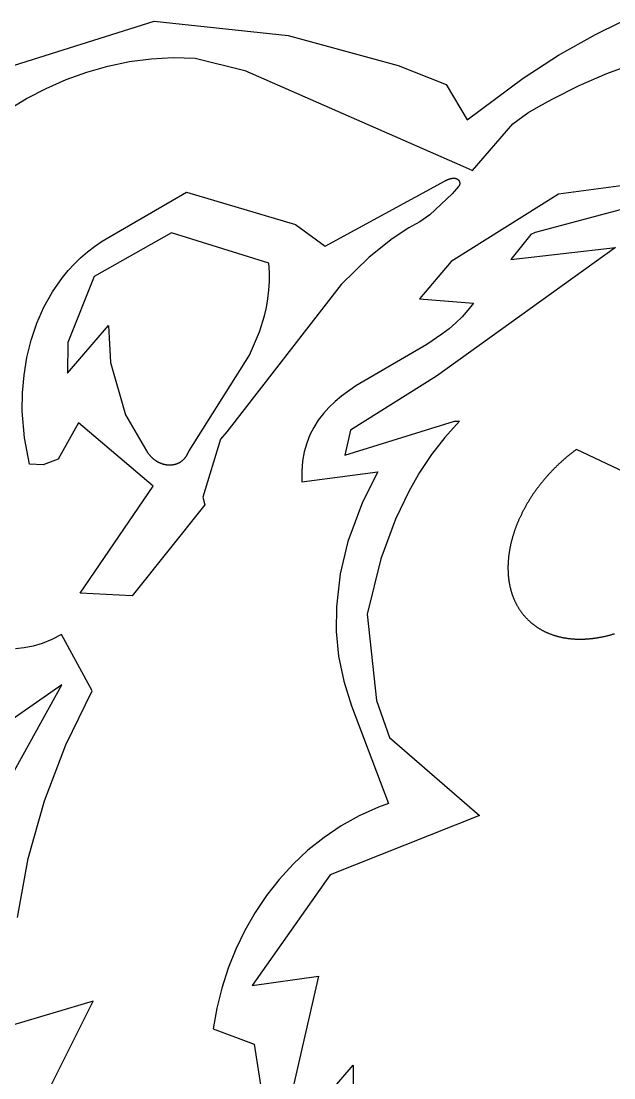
# Model space of a CAD drawing. Extents: x 1245 to 1830, y 1052 to 1456.
# Drawn here: x 1317.8 to 1357.7, y 1378 to 1449 of the extents above; entities that cross this region are included whole.
import ezdxf

# ---------------------------------------------------------------- set-up
doc = ezdxf.new("R2010")
doc.units = 0
doc.layers.add('color#3f3f3fff', color=1, linetype='CONTINUOUS')

msp = doc.modelspace()

# ---------------------------------------------------------------- linework, layer by layer
at = {"layer": 'color#3f3f3fff'}
for points in [[(1315.733, 1445.569), (1326.797, 1449.033), (1335.801, 1448.06), (1343.198, 1446.06), (1346.444, 1444.785), (1347.847, 1442.402), (1351.616, 1445.204), (1354.001, 1446.739), (1356.47, 1448.129), (1358.162, 1448.959)], [(1316.933, 1443.06), (1318.212, 1443.824), (1319.53, 1444.506), (1320.884, 1445.101), (1322.271, 1445.604), (1323.686, 1446.009), (1325.127, 1446.311), (1326.589, 1446.506), (1328.069, 1446.586), (1329.562, 1446.547), (1332.89, 1445.724), (1347.909, 1439.138), (1347.909, 1439.138), (1348.203, 1438.995), (1350.915, 1442.124), (1351.918, 1442.869), (1352.663, 1443.285), (1353.555, 1443.784), (1355.375, 1444.698), (1357.239, 1445.505), (1359.142, 1446.211)], [(1363.078, 1438.608), (1353.985, 1437.398), (1346.779, 1432.868), (1344.652, 1430.375), (1348.264, 1430.084), (1347.903, 1429.61), (1347.508, 1429.167), (1347.083, 1428.752), (1346.63, 1428.361), (1346.154, 1427.991), (1345.145, 1427.306), (1340.358, 1424.525), (1339.406, 1423.836), (1338.966, 1423.465), (1338.555, 1423.071), (1338.176, 1422.653), (1337.833, 1422.207), (1337.53, 1421.73), (1337.269, 1421.219), (1337.054, 1420.673), (1336.889, 1420.086), (1336.778, 1419.458), (1336.723, 1418.784), (1336.728, 1418.062), (1341.835, 1418.738), (1340.811, 1416.693), (1339.828, 1414.047), (1339.308, 1411.877), (1339.05, 1409.675), (1339.042, 1408.011), (1339.203, 1406.344), (1339.545, 1404.679), (1340.076, 1403.023), (1342.549, 1396.444), (1341.88, 1396.194), (1340.592, 1395.616), (1339.372, 1394.938), (1338.221, 1394.165), (1337.142, 1393.305), (1336.137, 1392.363), (1335.208, 1391.347), (1334.357, 1390.262), (1333.586, 1389.116), (1332.898, 1387.914), (1332.294, 1386.664), (1331.776, 1385.371), (1331.348, 1384.042), (1331.01, 1382.684), (1330.764, 1381.302), (1333.523, 1380.275), (1335.055, 1370.502)], [(1360.919, 1437.084), (1352.421, 1434.834), (1352.13, 1434.695), (1350.783, 1433.013), (1357.818, 1433.817), (1345.789, 1425.178), (1339.994, 1421.551), (1339.623, 1419.865), (1346.988, 1422.14), (1347.339, 1422.142), (1346.345, 1421.045), (1345.452, 1419.898), (1344.652, 1418.705), (1343.94, 1417.471), (1343.022, 1415.55), (1342.041, 1412.882), (1341.132, 1409.168), (1341.75, 1403.372), (1342.616, 1400.881), (1348.683, 1395.639), (1338.643, 1391.659), (1333.38, 1384.221), (1337.846, 1384.831), (1335.649, 1375.26)], [(1359.609, 1418.168), (1355.198, 1420.242), (1355.198, 1420.242), (1355.156, 1420.212), (1355.115, 1420.181), (1355.073, 1420.15), (1355.032, 1420.119), (1354.99, 1420.088), (1354.949, 1420.056), (1354.907, 1420.024), (1354.866, 1419.992), (1354.825, 1419.96), (1354.784, 1419.927), (1354.743, 1419.894), (1354.702, 1419.861), (1354.661, 1419.828), (1354.621, 1419.795), (1354.58, 1419.761), (1354.539, 1419.727), (1354.499, 1419.693), (1354.459, 1419.659), (1354.418, 1419.624), (1354.378, 1419.59), (1354.338, 1419.555), (1354.298, 1419.52), (1354.258, 1419.484), (1354.218, 1419.448), (1354.179, 1419.413), (1354.139, 1419.377), (1354.099, 1419.34), (1354.06, 1419.304), (1354.021, 1419.267), (1353.982, 1419.23), (1353.942, 1419.193), (1353.903, 1419.155), (1353.863, 1419.117), (1353.824, 1419.078), (1353.784, 1419.039), (1353.745, 1419), (1353.706, 1418.961), (1353.667, 1418.922), (1353.628, 1418.882), (1353.59, 1418.843), (1353.552, 1418.803), (1353.514, 1418.763), (1353.476, 1418.724), (1353.439, 1418.684), (1353.402, 1418.644), (1353.365, 1418.604), (1353.328, 1418.563), (1353.291, 1418.523), (1353.255, 1418.483), (1353.219, 1418.442), (1353.183, 1418.402), (1353.147, 1418.361), (1353.112, 1418.32), (1353.077, 1418.279), (1353.042, 1418.238), (1353.007, 1418.197), (1352.973, 1418.156), (1352.939, 1418.115), (1352.905, 1418.073), (1352.871, 1418.032), (1352.838, 1417.99), (1352.805, 1417.949), (1352.772, 1417.907), (1352.739, 1417.865), (1352.706, 1417.824), (1352.674, 1417.782), (1352.642, 1417.74), (1352.61, 1417.698), (1352.579, 1417.655), (1352.547, 1417.613), (1352.516, 1417.571), (1352.485, 1417.529), (1352.455, 1417.486), (1352.424, 1417.444), (1352.394, 1417.401), (1352.364, 1417.359), (1352.335, 1417.316), (1352.305, 1417.273), (1352.276, 1417.23), (1352.247, 1417.187), (1352.218, 1417.145), (1352.19, 1417.102), (1352.162, 1417.059), (1352.134, 1417.015), (1352.106, 1416.972), (1352.079, 1416.929), (1352.051, 1416.886), (1352.024, 1416.843), (1351.998, 1416.799), (1351.971, 1416.756), (1351.945, 1416.712), (1351.919, 1416.669), (1351.893, 1416.625), (1351.867, 1416.582), (1351.842, 1416.538), (1351.817, 1416.495), (1351.792, 1416.451), (1351.768, 1416.407), (1351.743, 1416.363), (1351.719, 1416.32), (1351.696, 1416.276), (1351.672, 1416.232), (1351.649, 1416.188), (1351.626, 1416.144), (1351.603, 1416.1), (1351.58, 1416.056), (1351.558, 1416.012), (1351.536, 1415.968), (1351.514, 1415.924), (1351.492, 1415.88), (1351.471, 1415.836), (1351.45, 1415.792), (1351.429, 1415.748), (1351.409, 1415.703), (1351.388, 1415.659), (1351.368, 1415.615), (1351.348, 1415.571), (1351.329, 1415.527), (1351.309, 1415.482), (1351.29, 1415.438), (1351.271, 1415.394), (1351.253, 1415.35), (1351.234, 1415.305), (1351.216, 1415.261), (1351.199, 1415.217), (1351.181, 1415.173), (1351.164, 1415.128), (1351.147, 1415.084), (1351.13, 1415.04), (1351.113, 1414.996), (1351.097, 1414.951), (1351.081, 1414.907), (1351.065, 1414.863), (1351.05, 1414.819), (1351.034, 1414.774), (1351.019, 1414.73), (1351.004, 1414.686), (1350.99, 1414.642), (1350.976, 1414.598), (1350.962, 1414.554), (1350.948, 1414.509), (1350.934, 1414.465), (1350.921, 1414.421), (1350.908, 1414.377), (1350.895, 1414.333), (1350.883, 1414.289), (1350.871, 1414.245), (1350.859, 1414.201), (1350.847, 1414.157), (1350.836, 1414.113), (1350.824, 1414.069), (1350.814, 1414.025), (1350.803, 1413.981), (1350.793, 1413.938), (1350.782, 1413.894), (1350.772, 1413.85), (1350.763, 1413.806), (1350.754, 1413.763), (1350.744, 1413.719), (1350.736, 1413.676), (1350.727, 1413.632), (1350.719, 1413.589), (1350.711, 1413.545), (1350.703, 1413.502), (1350.695, 1413.458), (1350.688, 1413.415), (1350.681, 1413.372), (1350.674, 1413.329), (1350.668, 1413.285), (1350.662, 1413.242), (1350.656, 1413.199), (1350.65, 1413.156), (1350.645, 1413.113), (1350.639, 1413.07), (1350.635, 1413.028), (1350.63, 1412.985), (1350.626, 1412.942), (1350.622, 1412.899), (1350.618, 1412.857), (1350.614, 1412.814), (1350.611, 1412.772), (1350.608, 1412.73), (1350.605, 1412.687), (1350.603, 1412.645), (1350.6, 1412.603), (1350.598, 1412.561), (1350.597, 1412.519), (1350.595, 1412.477), (1350.594, 1412.435), (1350.593, 1412.393), (1350.593, 1412.352), (1350.592, 1412.31), (1350.592, 1412.268), (1350.592, 1412.227), (1350.593, 1412.186), (1350.594, 1412.144), (1350.595, 1412.103), (1350.596, 1412.062), (1350.597, 1412.021), (1350.599, 1411.98), (1350.601, 1411.939), (1350.604, 1411.899), (1350.606, 1411.858), (1350.609, 1411.817), (1350.612, 1411.777), (1350.616, 1411.737), (1350.62, 1411.696), (1350.624, 1411.656), (1350.628, 1411.616), (1350.632, 1411.576), (1350.637, 1411.536), (1350.642, 1411.497), (1350.648, 1411.457), (1350.653, 1411.418), (1350.659, 1411.378), (1350.665, 1411.339), (1350.672, 1411.3), (1350.679, 1411.261), (1350.686, 1411.222), (1350.693, 1411.183), (1350.701, 1411.144), (1350.708, 1411.106), (1350.716, 1411.067), (1350.725, 1411.029), (1350.734, 1410.991), (1350.743, 1410.952), (1350.752, 1410.914), (1350.761, 1410.877), (1350.771, 1410.839), (1350.781, 1410.801), (1350.792, 1410.764), (1350.802, 1410.727), (1350.813, 1410.689), (1350.824, 1410.652), (1350.836, 1410.615), (1350.847, 1410.579), (1350.86, 1410.542), (1350.872, 1410.505), (1350.884, 1410.469), (1350.897, 1410.433), (1350.91, 1410.397), (1350.924, 1410.361), (1350.938, 1410.325), (1350.952, 1410.289), (1350.966, 1410.254), (1350.98, 1410.218), (1350.995, 1410.183), (1351.01, 1410.148), (1351.026, 1410.113), (1351.042, 1410.078), (1351.058, 1410.044), (1351.074, 1410.009), (1351.09, 1409.975), (1351.107, 1409.941), (1351.124, 1409.907), (1351.142, 1409.873), (1351.159, 1409.84), (1351.177, 1409.806), (1351.196, 1409.773), (1351.214, 1409.74), (1351.233, 1409.707), (1351.252, 1409.674), (1351.272, 1409.641), (1351.291, 1409.609), (1351.311, 1409.577), (1351.332, 1409.544), (1351.352, 1409.513), (1351.373, 1409.481), (1351.394, 1409.449), (1351.416, 1409.418), (1351.437, 1409.387), (1351.459, 1409.356), (1351.482, 1409.325), (1351.504, 1409.294), (1351.527, 1409.264), (1351.55, 1409.233), (1351.574, 1409.203), (1351.597, 1409.173), (1351.622, 1409.143), (1351.646, 1409.114), (1351.67, 1409.085), (1351.695, 1409.055), (1351.721, 1409.026), (1351.746, 1408.998), (1351.772, 1408.969), (1351.798, 1408.941), (1351.824, 1408.913), (1351.851, 1408.885), (1351.878, 1408.857), (1351.905, 1408.83), (1351.932, 1408.802), (1351.96, 1408.776), (1351.988, 1408.749), (1352.016, 1408.723), (1352.044, 1408.697), (1352.072, 1408.671), (1352.101, 1408.646), (1352.13, 1408.62), (1352.159, 1408.596), (1352.188, 1408.571), (1352.217, 1408.547), (1352.247, 1408.523), (1352.277, 1408.499), (1352.307, 1408.475), (1352.337, 1408.452), (1352.367, 1408.429), (1352.398, 1408.407), (1352.429, 1408.385), (1352.46, 1408.362), (1352.491, 1408.341), (1352.522, 1408.319), (1352.554, 1408.298), (1352.585, 1408.277), (1352.617, 1408.257), (1352.649, 1408.236), (1352.681, 1408.216), (1352.714, 1408.196), (1352.746, 1408.177), (1352.779, 1408.158), (1352.812, 1408.139), (1352.845, 1408.12), (1352.879, 1408.102), (1352.912, 1408.083), (1352.946, 1408.066), (1352.979, 1408.048), (1353.013, 1408.031), (1353.048, 1408.014), (1353.082, 1407.997), (1353.116, 1407.981), (1353.151, 1407.964), (1353.186, 1407.948), (1353.221, 1407.933), (1353.256, 1407.918), (1353.291, 1407.902), (1353.326, 1407.888), (1353.362, 1407.873), (1353.398, 1407.859), (1353.434, 1407.845), (1353.47, 1407.831), (1353.506, 1407.818), (1353.542, 1407.805), (1353.579, 1407.792), (1353.615, 1407.779), (1353.652, 1407.767), (1353.689, 1407.755), (1353.726, 1407.743), (1353.763, 1407.732), (1353.8, 1407.721), (1353.838, 1407.71), (1353.876, 1407.699), (1353.913, 1407.689), (1353.951, 1407.678), (1353.989, 1407.669), (1354.027, 1407.659), (1354.066, 1407.65), (1354.104, 1407.641), (1354.142, 1407.632), (1354.181, 1407.623), (1354.22, 1407.615), (1354.259, 1407.607), (1354.298, 1407.6), (1354.337, 1407.592), (1354.376, 1407.585), (1354.416, 1407.578), (1354.455, 1407.572), (1354.495, 1407.565), (1354.534, 1407.559), (1354.574, 1407.554), (1354.614, 1407.548), (1354.654, 1407.543), (1354.695, 1407.538), (1354.735, 1407.533), (1354.775, 1407.529), (1354.816, 1407.524), (1354.856, 1407.521), (1354.897, 1407.517), (1354.938, 1407.514), (1354.979, 1407.511), (1355.02, 1407.508), (1355.061, 1407.505), (1355.102, 1407.503), (1355.144, 1407.501), (1355.185, 1407.499), (1355.226, 1407.498), (1355.268, 1407.496), (1355.31, 1407.495), (1355.351, 1407.495), (1355.393, 1407.494), (1355.435, 1407.494), (1355.477, 1407.494), (1355.519, 1407.495), (1355.562, 1407.495), (1355.604, 1407.496), (1355.646, 1407.497), (1355.689, 1407.499), (1355.731, 1407.5), (1355.774, 1407.502), (1355.817, 1407.505), (1355.859, 1407.507), (1355.902, 1407.51), (1355.945, 1407.513), (1355.988, 1407.516), (1356.031, 1407.52), (1356.074, 1407.523), (1356.117, 1407.527), (1356.161, 1407.532), (1356.204, 1407.536), (1356.247, 1407.541), (1356.291, 1407.546), (1356.334, 1407.552), (1356.378, 1407.557), (1356.421, 1407.563), (1356.465, 1407.569), (1356.509, 1407.576), (1356.553, 1407.582), (1356.596, 1407.589), (1356.64, 1407.596), (1356.684, 1407.604), (1356.728, 1407.612), (1356.772, 1407.62), (1356.816, 1407.628), (1356.86, 1407.636), (1356.905, 1407.645), (1356.949, 1407.654), (1356.993, 1407.663), (1357.037, 1407.673), (1357.082, 1407.683), (1357.126, 1407.693), (1357.171, 1407.703), (1357.215, 1407.713), (1357.259, 1407.724), (1357.304, 1407.735), (1357.348, 1407.747), (1357.393, 1407.758), (1357.438, 1407.77), (1357.482, 1407.782), (1357.527, 1407.794), (1357.572, 1407.807), (1357.616, 1407.82), (1357.661, 1407.833), (1357.706, 1407.846), (1357.751, 1407.86)], [(1317.603, 1388.783), (1318.325, 1392.749), (1319.41, 1396.632), (1320.847, 1400.398), (1322.622, 1404.013), (1320.558, 1407.799), (1319.905, 1407.467), (1319.271, 1407.21), (1318.654, 1407.024), (1318.055, 1406.906), (1317.475, 1406.853)], [(1315.713, 1395.66), (1320.585, 1404.43), (1316.958, 1401.884)], [(1319.764, 1377.282), (1322.684, 1383.164), (1317.259, 1381.547)], [(1336.171, 1374.192), (1340.173, 1378.871), (1340.172, 1376.936)]]:
    msp.add_lwpolyline(points, dxfattribs=at)
for points in [[(1347.271, 1437.92), (1346.843, 1437.426), (1345.345, 1436.016), (1344.661, 1435.544), (1343.914, 1435.14), (1342.8, 1434.398), (1341.251, 1433.165), (1339.375, 1431.332), (1331.685, 1421.431), (1331.263, 1420.929), (1330.079, 1417.044), (1330.197, 1416.521), (1325.309, 1410.41), (1321.809, 1410.577), (1326.734, 1417.768), (1321.702, 1422.031), (1320.342, 1419.581), (1319.336, 1419.203), (1318.411, 1419.253), (1318.074, 1421.02), (1317.928, 1422.828), (1317.94, 1424.039), (1318.042, 1425.244), (1318.235, 1426.433), (1318.522, 1427.597), (1318.904, 1428.727), (1319.383, 1429.812), (1319.96, 1430.844), (1320.638, 1431.812), (1321.015, 1432.269), (1321.418, 1432.707), (1321.847, 1433.125), (1322.302, 1433.52), (1322.784, 1433.893), (1323.293, 1434.242), (1323.828, 1434.565), (1328.98, 1437.529), (1336.306, 1435.375), (1338.294, 1433.9), (1346.377, 1438.305), (1346.397, 1438.316), (1346.417, 1438.326), (1346.436, 1438.336), (1346.456, 1438.346), (1346.475, 1438.355), (1346.494, 1438.364), (1346.512, 1438.372), (1346.531, 1438.38), (1346.549, 1438.388), (1346.567, 1438.396), (1346.585, 1438.403), (1346.602, 1438.409), (1346.619, 1438.416), (1346.637, 1438.422), (1346.654, 1438.428), (1346.67, 1438.433), (1346.687, 1438.438), (1346.703, 1438.443), (1346.719, 1438.447), (1346.735, 1438.451), (1346.751, 1438.455), (1346.766, 1438.459), (1346.781, 1438.462), (1346.796, 1438.465), (1346.811, 1438.467), (1346.826, 1438.47), (1346.84, 1438.472), (1346.854, 1438.474), (1346.868, 1438.475), (1346.882, 1438.476), (1346.896, 1438.477), (1346.909, 1438.478), (1346.922, 1438.478), (1346.935, 1438.479), (1346.948, 1438.479), (1346.96, 1438.478), (1346.973, 1438.478), (1346.985, 1438.477), (1346.997, 1438.476), (1347.009, 1438.475), (1347.02, 1438.473), (1347.031, 1438.471), (1347.042, 1438.469), (1347.053, 1438.467), (1347.064, 1438.465), (1347.075, 1438.462), (1347.085, 1438.459), (1347.095, 1438.456), (1347.105, 1438.453), (1347.115, 1438.45), (1347.124, 1438.446), (1347.133, 1438.443), (1347.142, 1438.439), (1347.151, 1438.435), (1347.16, 1438.43), (1347.168, 1438.426), (1347.177, 1438.421), (1347.185, 1438.417), (1347.193, 1438.412), (1347.2, 1438.407), (1347.208, 1438.401), (1347.215, 1438.396), (1347.222, 1438.39), (1347.229, 1438.385), (1347.236, 1438.379), (1347.242, 1438.373), (1347.249, 1438.367), (1347.255, 1438.361), (1347.261, 1438.355), (1347.266, 1438.348), (1347.272, 1438.342), (1347.277, 1438.335), (1347.282, 1438.328), (1347.287, 1438.322), (1347.292, 1438.315), (1347.296, 1438.308), (1347.301, 1438.301), (1347.305, 1438.294), (1347.309, 1438.286), (1347.313, 1438.279), (1347.316, 1438.272), (1347.319, 1438.264), (1347.323, 1438.257), (1347.326, 1438.249), (1347.328, 1438.242), (1347.331, 1438.234), (1347.333, 1438.226), (1347.336, 1438.218), (1347.338, 1438.211), (1347.34, 1438.203), (1347.341, 1438.195), (1347.343, 1438.187), (1347.344, 1438.179), (1347.345, 1438.171), (1347.346, 1438.163), (1347.347, 1438.155), (1347.347, 1438.148), (1347.347, 1438.14), (1347.348, 1438.132), (1347.348, 1438.124), (1347.347, 1438.116), (1347.347, 1438.108), (1347.346, 1438.1), (1347.345, 1438.092), (1347.344, 1438.084), (1347.343, 1438.077), (1347.342, 1438.069), (1347.34, 1438.061), (1347.339, 1438.053), (1347.337, 1438.046), (1347.335, 1438.038), (1347.332, 1438.031), (1347.33, 1438.023), (1347.327, 1438.016), (1347.324, 1438.008), (1347.321, 1438.001), (1347.318, 1437.994), (1347.315, 1437.987), (1347.311, 1437.98), (1347.308, 1437.973), (1347.304, 1437.966), (1347.3, 1437.959), (1347.295, 1437.952), (1347.291, 1437.946), (1347.286, 1437.939), (1347.281, 1437.933), (1347.276, 1437.926), (1347.271, 1437.92)], [(1322.756, 1431.868), (1320.99, 1427.425), (1320.964, 1425.365), (1323.721, 1428.573), (1323.865, 1426.086), (1324.872, 1422.581), (1326.289, 1420.148), (1326.304, 1420.122), (1326.32, 1420.096), (1326.336, 1420.071), (1326.353, 1420.046), (1326.369, 1420.021), (1326.386, 1419.997), (1326.403, 1419.973), (1326.421, 1419.949), (1326.439, 1419.926), (1326.457, 1419.903), (1326.475, 1419.88), (1326.494, 1419.858), (1326.512, 1419.836), (1326.532, 1419.815), (1326.551, 1419.794), (1326.57, 1419.773), (1326.59, 1419.753), (1326.61, 1419.733), (1326.63, 1419.713), (1326.651, 1419.694), (1326.671, 1419.675), (1326.692, 1419.657), (1326.713, 1419.638), (1326.735, 1419.621), (1326.756, 1419.603), (1326.778, 1419.586), (1326.799, 1419.569), (1326.821, 1419.553), (1326.843, 1419.537), (1326.866, 1419.521), (1326.888, 1419.506), (1326.911, 1419.491), (1326.934, 1419.477), (1326.956, 1419.463), (1326.979, 1419.449), (1327.003, 1419.436), (1327.026, 1419.423), (1327.049, 1419.41), (1327.073, 1419.398), (1327.096, 1419.386), (1327.12, 1419.374), (1327.144, 1419.363), (1327.168, 1419.353), (1327.192, 1419.342), (1327.216, 1419.332), (1327.24, 1419.323), (1327.264, 1419.313), (1327.289, 1419.305), (1327.313, 1419.296), (1327.338, 1419.288), (1327.362, 1419.28), (1327.387, 1419.273), (1327.411, 1419.266), (1327.436, 1419.259), (1327.461, 1419.253), (1327.485, 1419.247), (1327.51, 1419.242), (1327.535, 1419.237), (1327.559, 1419.232), (1327.584, 1419.228), (1327.609, 1419.224), (1327.634, 1419.221), (1327.658, 1419.217), (1327.683, 1419.215), (1327.708, 1419.212), (1327.732, 1419.21), (1327.757, 1419.209), (1327.782, 1419.208), (1327.806, 1419.207), (1327.831, 1419.206), (1327.855, 1419.206), (1327.88, 1419.207), (1327.904, 1419.207), (1327.928, 1419.209), (1327.953, 1419.21), (1327.977, 1419.212), (1328.001, 1419.214), (1328.025, 1419.217), (1328.049, 1419.22), (1328.072, 1419.224), (1328.096, 1419.228), (1328.12, 1419.232), (1328.143, 1419.237), (1328.166, 1419.242), (1328.19, 1419.247), (1328.213, 1419.253), (1328.236, 1419.259), (1328.258, 1419.266), (1328.281, 1419.273), (1328.303, 1419.281), (1328.326, 1419.288), (1328.348, 1419.297), (1328.37, 1419.305), (1328.392, 1419.314), (1328.414, 1419.324), (1328.435, 1419.334), (1328.456, 1419.344), (1328.477, 1419.355), (1328.498, 1419.366), (1328.519, 1419.377), (1328.54, 1419.389), (1328.56, 1419.401), (1328.58, 1419.414), (1328.6, 1419.427), (1328.619, 1419.441), (1328.639, 1419.455), (1328.658, 1419.469), (1328.677, 1419.484), (1328.696, 1419.499), (1328.714, 1419.514), (1328.732, 1419.53), (1328.75, 1419.547), (1328.768, 1419.563), (1328.785, 1419.581), (1328.802, 1419.598), (1328.819, 1419.616), (1328.835, 1419.635), (1328.851, 1419.654), (1328.867, 1419.673), (1328.883, 1419.692), (1328.898, 1419.713), (1328.913, 1419.733), (1328.928, 1419.754), (1328.942, 1419.775), (1328.956, 1419.797), (1328.969, 1419.819), (1328.983, 1419.842), (1328.996, 1419.865), (1329.158, 1420.16), (1333.201, 1426.575), (1333.88, 1428.146), (1334.218, 1429.236), (1334.347, 1429.796), (1334.447, 1430.366), (1334.515, 1430.949), (1334.549, 1431.544), (1334.548, 1432.152), (1334.509, 1432.775), (1327.966, 1434.802), (1322.756, 1431.868)]]:
    msp.add_lwpolyline(points, close=True, dxfattribs=at)

doc.saveas('drawing.dxf')
